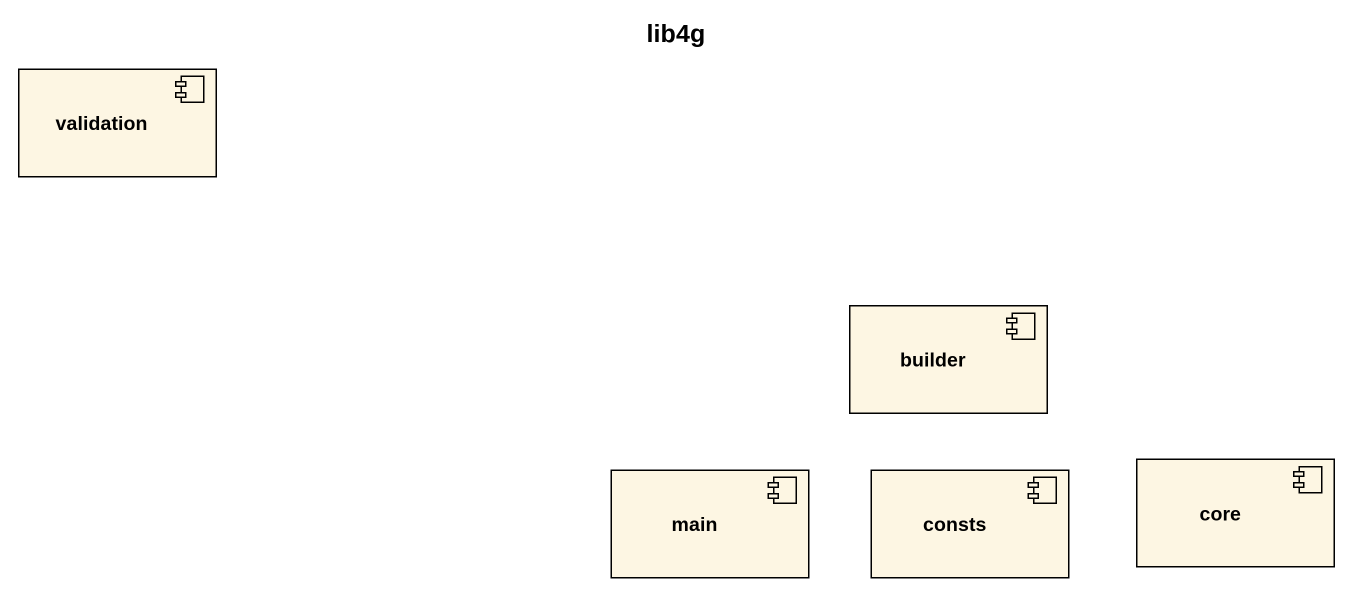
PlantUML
@startuml
title lib4g
component validation
component builder
component main
component consts
component core
@enduml
